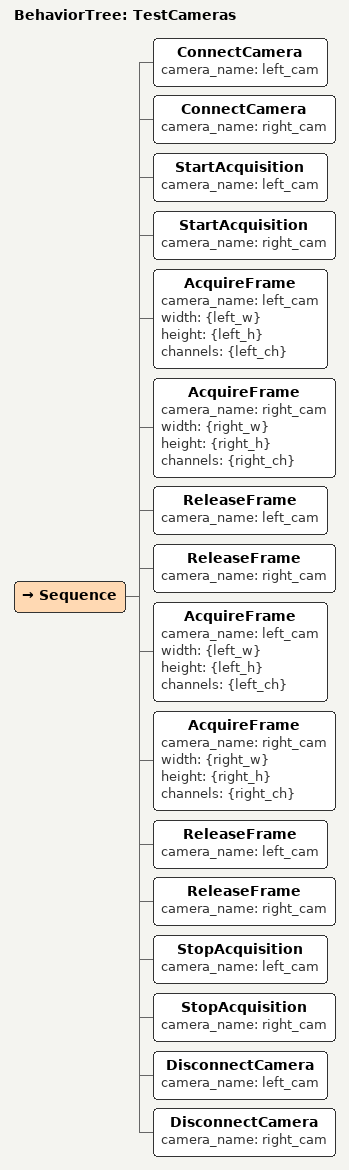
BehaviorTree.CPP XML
<?xml version="1.0" encoding="UTF-8"?>
<root BTCPP_format="4">
  <BehaviorTree ID="TestCameras">
    <Sequence>

      <!-- Connect both cameras -->
      <ConnectCamera camera_name="left_cam"/>
      <ConnectCamera camera_name="right_cam"/>

      <!-- Start acquisition -->
      <StartAcquisition camera_name="left_cam"/>
      <StartAcquisition camera_name="right_cam"/>

      <!-- Acquire a frame from each -->
      <AcquireFrame camera_name="left_cam" width="{left_w}" height="{left_h}" channels="{left_ch}"/>
      <AcquireFrame camera_name="right_cam" width="{right_w}" height="{right_h}" channels="{right_ch}"/>

      <!-- Release frames -->
      <ReleaseFrame camera_name="left_cam"/>
      <ReleaseFrame camera_name="right_cam"/>

      <!-- Acquire again to verify continuous operation -->
      <AcquireFrame camera_name="left_cam" width="{left_w}" height="{left_h}" channels="{left_ch}"/>
      <AcquireFrame camera_name="right_cam" width="{right_w}" height="{right_h}" channels="{right_ch}"/>

      <ReleaseFrame camera_name="left_cam"/>
      <ReleaseFrame camera_name="right_cam"/>

      <!-- Stop and disconnect -->
      <StopAcquisition camera_name="left_cam"/>
      <StopAcquisition camera_name="right_cam"/>
      <DisconnectCamera camera_name="left_cam"/>
      <DisconnectCamera camera_name="right_cam"/>

    </Sequence>
  </BehaviorTree>

</root>
